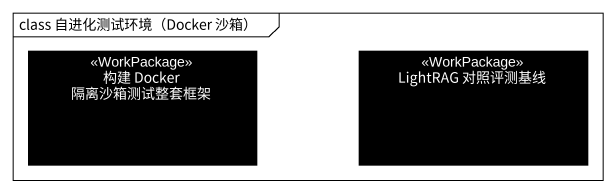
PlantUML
@startuml
mainframe class 自进化测试环境（Docker 沙箱）
hide circle
hide empty members
class "构建 Docker 隔离沙箱测试整套框架" as 构建_Docker_隔离沙箱测试整套框架 <<WorkPackage>> #000000
class "LightRAG 对照评测基线" as LightRAG_对照评测基线 <<WorkPackage>> #000000
@enduml
